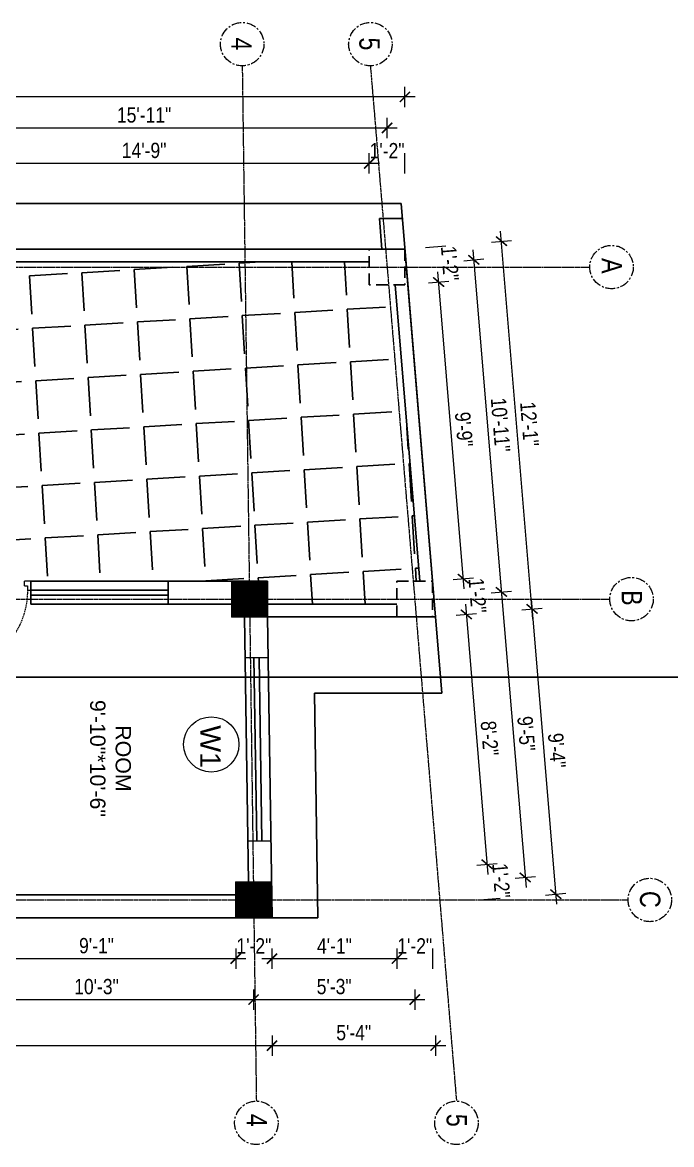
# Model space of a CAD drawing. Header units: inches. Extents: x -10117506 to -5032697, y -6529230 to -3253155.
# Drawn here: x -5061419.9 to -5061165.1, y -3256182.1 to -3255741.4 of the extents above; entities that cross this region are included whole.
import ezdxf

# ---------------------------------------------------------------- set-up
doc = ezdxf.new("R2010")
doc.units = ezdxf.units.IN
doc.header["$LTSCALE"] = 2
doc.header["$MEASUREMENT"] = 0
doc.header["$PDMODE"] = 34
doc.linetypes.add('CENTER', pattern=[2, 1.25, -0.25, 0.25, -0.25])
doc.linetypes.add('HIDDEN', pattern=[0.375, 0.25, -0.125])
doc.layers.get('0').update_dxf_attribs({"linetype": 'CONTINUOUS'})
doc.layers.get('DEFPOINTS').update_dxf_attribs({"color": 141, "linetype": 'CONTINUOUS'})
doc.layers.add('A-Hatch', color=7, linetype='CONTINUOUS')
for name, color, linetype, lineweight in [('Annotate-Lite.w', 177, 'CONTINUOUS', 9), ('Annotations-Bold.w', 177, 'CONTINUOUS', 13), ('DIM 1-100', 4, 'CONTINUOUS', 13), ('Door-Window.w', 4, 'CONTINUOUS', 15), ('TEXT', 181, 'CONTINUOUS', 25)]:
    doc.layers.add(name, color=color, linetype=linetype, lineweight=lineweight)
doc.styles.add('ARAIL', font='ARIALN.TTF')
doc.styles.add('arial.', font='arial.ttf')
doc.styles.add('gaurav', font='arial.ttf')
doc.styles.get("Standard").update_dxf_attribs({"font": 'ARIALN.TTF'})
doc.dimstyles.new('1 by 96', dxfattribs={"dimtxt": 6, "dimasz": 4, "dimexe": 4, "dimexo": 4, "dimgap": 2, "dimtad": 1, "dimdec": 0, "dimzin": 0, "dimdsep": 46, "dimlunit": 4, "dimtxsty": 'Standard', "dimblk": 'ARCHTICK', "dimcen": 0, "dimdle": 4, "dimadec": 0, "dimazin": 0, "dimtfac": 1, "dimtdec": 0, "dimtix": 1, "dimtofl": 0, "dimtmove": 1, "dimatfit": 3, "dimldrblk": 'ARCHTICK', "dimfxl": 4, "dimfxlon": 1, "dimtolj": 1, "dimtzin": 0, "dimlwd": -1, "dimlwe": -1, "dimarcsym": 0})

# ---------------------------------------------------------------- blocks, each defined once
blk = doc.blocks.new('3-0')
at = {"ltscale": 3}
for p, q in [((11063.05, 10097.68), (11065.97, 10099.9)), ((11065.97, 10099.9), (11066.71, 10098.92)), ((11063.05, 10097.68), (11064.53, 10095.73)), ((11065.99, 10096.84), (11064.53, 10095.73)), ((11065.25, 10097.81), (11066.71, 10098.92)), ((11065.99, 10096.84), (11065.25, 10097.81)), ((11085.5, 10074.13), (11110.32, 10092.96)), ((11086.24, 10073.15), (11111.05, 10091.97)), ((11111.05, 10091.97), (11110.32, 10092.96)), ((11084.04, 10073.02), (11082.57, 10071.91)), ((11084.04, 10073.02), (11084.78, 10072.04)), ((11084.78, 10072.04), (11086.24, 10073.15)), ((11086.24, 10073.15), (11085.5, 10074.13)), ((11087.72, 10071.2), (11086.24, 10073.15)), ((11082.57, 10071.91), (11084.79, 10068.98)), ((11084.79, 10068.98), (11087.72, 10071.2))]:
    blk.add_line(p, q, dxfattribs=at)
at = {"layer": 'Door-Window.w', "color": 9, "linetype": 'HIDDEN', "lineweight": 18}
blk.add_arc((11085.5, 10074.13), 31.16, 37.1906, 127.1465, dxfattribs=at)
blk = doc.blocks.new('_ArchTick')
at = {"color": 0, "linetype": 'ByBlock', "const_width": 0.15}
blk.add_lwpolyline([(-0.5, -0.5), (0.5, 0.5)], dxfattribs=at)
blk = doc.blocks.new('*D2009')
at = {"layer": 'DEFPOINTS', "color": 0, "ltscale": 0.5, "transparency": 16777216}
for p in [(-5061231.85, -3255827.27), (-5061269.77, -3255830.42), (-5061257.76, -3255974.85)]:
    blk.add_point(p, dxfattribs=at)
at = {"layer": 'DIM 1-100', "color": 0, "ltscale": 0.5, "transparency": 16777216}
for p, q in [((-5061219.52, -3255975.68), (-5061232.19, -3255823.28)), ((-5061235.84, -3255827.6), (-5061227.87, -3255826.94)), ((-5061223.84, -3255972.03), (-5061215.86, -3255971.36))]:
    blk.add_line(p, q, dxfattribs=at)
at = {"layer": 'DIM 1-100', "color": 0, "ltscale": 0.5, "transparency": 16777216, "xscale": 4, "yscale": 4, "zscale": 4}
for p, rotation in [((-5061231.85, -3255827.27), 94.75152698519135), ((-5061219.85, -3255971.69), 274.7515269851913)]:
    blk.add_blockref('_ArchTick', p, dxfattribs=dict(at, rotation=rotation))
at = {"layer": 'DIM 1-100', "color": 0, "ltscale": 0.5, "transparency": 16777216, "insert": (-5061220.86, -3255899.07), "char_height": 6, "attachment_point": 5, "rotation": 274.7515}
blk.add_mtext('\\A1;12\'-1"', dxfattribs=at)
blk = doc.blocks.new('*D2010')
at = {"layer": 'DEFPOINTS', "color": 0, "ltscale": 0.5, "transparency": 16777216}
for p in [(-5061258.92, -3255960.85), (-5061257.76, -3255974.85), (-5061245.68, -3255973.84)]:
    blk.add_point(p, dxfattribs=at)
at = {"layer": 'DIM 1-100', "color": 0, "ltscale": 0.5, "transparency": 16777216}
for p, q in [((-5061250.83, -3255960.17), (-5061242.86, -3255959.51)), ((-5061249.67, -3255974.17), (-5061241.69, -3255973.51))]:
    blk.add_line(p, q, dxfattribs=at)
at = {"layer": 'DIM 1-100', "color": 0, "ltscale": 0.5, "transparency": 16777216, "insert": (-5061241.27, -3255966.43), "char_height": 6, "attachment_point": 5, "rotation": 274.7515}
blk.add_mtext('\\A1;1\'-2"', dxfattribs=at)
blk = doc.blocks.new('*D2011')
at = {"layer": 'DEFPOINTS', "color": 0, "ltscale": 0.5, "transparency": 16777216}
for p in [(-5061269.77, -3255844.42), (-5061256.53, -3255843.32), (-5061258.92, -3255960.85)]:
    blk.add_point(p, dxfattribs=at)
at = {"layer": 'DIM 1-100', "color": 0, "ltscale": 0.5, "transparency": 16777216}
for p, q in [((-5061260.51, -3255843.65), (-5061252.54, -3255842.99)), ((-5061246.51, -3255963.83), (-5061256.86, -3255839.34)), ((-5061250.83, -3255960.17), (-5061242.86, -3255959.51))]:
    blk.add_line(p, q, dxfattribs=at)
at = {"layer": 'DIM 1-100', "color": 0, "ltscale": 0.5, "transparency": 16777216, "xscale": 4, "yscale": 4, "zscale": 4}
for p, rotation in [((-5061256.53, -3255843.32), 94.75152700433647), ((-5061246.84, -3255959.84), 274.7515270043364)]:
    blk.add_blockref('_ArchTick', p, dxfattribs=dict(at, rotation=rotation))
at = {"layer": 'DIM 1-100', "color": 0, "ltscale": 0.5, "transparency": 16777216, "insert": (-5061246.64, -3255901.16), "char_height": 6, "attachment_point": 5, "rotation": 274.7515}
blk.add_mtext('\\A1;9\'-9"', dxfattribs=at)
blk = doc.blocks.new('*D2012')
at = {"layer": 'DEFPOINTS', "color": 0, "ltscale": 0.5, "transparency": 16777216}
for p in [(-5061257.68, -3255829.42), (-5061269.77, -3255830.42), (-5061269.77, -3255844.42)]:
    blk.add_point(p, dxfattribs=at)
at = {"layer": 'DIM 1-100', "color": 0, "ltscale": 0.5, "transparency": 16777216}
for p, q in [((-5061261.67, -3255829.75), (-5061253.7, -3255829.09)), ((-5061260.51, -3255843.65), (-5061252.54, -3255842.99))]:
    blk.add_line(p, q, dxfattribs=at)
at = {"layer": 'DIM 1-100', "color": 0, "ltscale": 0.5, "transparency": 16777216, "insert": (-5061252.11, -3255835.95), "char_height": 6, "attachment_point": 5, "rotation": 274.7515}
blk.add_mtext('\\A1;1\'-2"', dxfattribs=at)
blk = doc.blocks.new('*D2013')
at = {"layer": 'DEFPOINTS', "color": 0, "ltscale": 0.5, "transparency": 16777216}
for p in [(-5061276.77, -3255837.42), (-5061231.88, -3255965.02), (-5061265.92, -3255967.85)]:
    blk.add_point(p, dxfattribs=at)
at = {"layer": 'DIM 1-100', "color": 0, "ltscale": 0.5, "transparency": 16777216}
for p, q in [((-5061246.7, -3255834.92), (-5061238.73, -3255834.26)), ((-5061243.05, -3255830.61), (-5061231.54, -3255969)), ((-5061235.86, -3255965.35), (-5061227.89, -3255964.68))]:
    blk.add_line(p, q, dxfattribs=at)
at = {"layer": 'DIM 1-100', "color": 0, "ltscale": 0.5, "transparency": 16777216, "xscale": 4, "yscale": 4, "zscale": 4}
for p, rotation in [((-5061242.72, -3255834.59), 94.75152698525801), ((-5061231.88, -3255965.02), 274.751526985258)]:
    blk.add_blockref('_ArchTick', p, dxfattribs=dict(at, rotation=rotation))
at = {"layer": 'DIM 1-100', "color": 0, "ltscale": 0.5, "transparency": 16777216, "insert": (-5061232.25, -3255899.38), "char_height": 6, "attachment_point": 5, "rotation": 274.7515}
blk.add_mtext('\\A1;10\'-11"', dxfattribs=at)
blk = doc.blocks.new('*D2014')
at = {"layer": 'DEFPOINTS', "color": 0, "ltscale": 0.5, "transparency": 16777216}
for p in [(-5061283.77, -3255796.72), (-5061283.77, -3255830.42), (-5061269.77, -3255830.42)]:
    blk.add_point(p, dxfattribs=at)
at = {"layer": 'DIM 1-100', "color": 0, "ltscale": 0.5, "transparency": 16777216}
for p, q in [((-5061283.77, -3255800.72), (-5061283.77, -3255792.72)), ((-5061269.77, -3255800.72), (-5061269.77, -3255792.72))]:
    blk.add_line(p, q, dxfattribs=at)
at = {"layer": 'DIM 1-100', "color": 0, "ltscale": 0.5, "transparency": 16777216, "insert": (-5061276.77, -3255791.71), "char_height": 6, "attachment_point": 5}
blk.add_mtext('\\A1;1\'-2"', dxfattribs=at)
blk = doc.blocks.new('*D2015')
at = {"layer": 'DEFPOINTS', "color": 0, "ltscale": 0.5, "transparency": 16777216}
for p in [(-5061460.56, -3255796.72), (-5061460.56, -3255830.42), (-5061283.77, -3255830.42)]:
    blk.add_point(p, dxfattribs=at)
at = {"layer": 'DIM 1-100', "color": 0, "ltscale": 0.5, "transparency": 16777216}
for p, q in [((-5061460.56, -3255800.72), (-5061460.56, -3255792.72)), ((-5061283.77, -3255800.72), (-5061283.77, -3255792.72)), ((-5061279.77, -3255796.72), (-5061464.56, -3255796.72))]:
    blk.add_line(p, q, dxfattribs=at)
at = {"layer": 'DIM 1-100', "color": 0, "ltscale": 0.5, "transparency": 16777216, "xscale": 4, "yscale": 4, "zscale": 4, "rotation": 180}
blk.add_blockref('_ArchTick', (-5061460.56, -3255796.72), dxfattribs=at)
at = {"layer": 'DIM 1-100', "color": 0, "ltscale": 0.5, "transparency": 16777216, "xscale": 4, "yscale": 4, "zscale": 4}
blk.add_blockref('_ArchTick', (-5061283.77, -3255796.72), dxfattribs=at)
at = {"layer": 'DIM 1-100', "color": 0, "ltscale": 0.5, "transparency": 16777216, "insert": (-5061372.16, -3255791.65), "char_height": 6, "attachment_point": 5}
blk.add_mtext('\\A1;14\'-9"', dxfattribs=at)
blk = doc.blocks.new('*D2023')
at = {"layer": 'DEFPOINTS', "color": 0, "ltscale": 0.5, "transparency": 16777216}
for p in [(-5061276.77, -3255782.79), (-5061467.56, -3255837.42), (-5061276.77, -3255837.42)]:
    blk.add_point(p, dxfattribs=at)
at = {"layer": 'DIM 1-100', "color": 0, "ltscale": 0.5, "transparency": 16777216}
for p, q in [((-5061467.56, -3255786.79), (-5061467.56, -3255778.79)), ((-5061276.77, -3255786.79), (-5061276.77, -3255778.79)), ((-5061471.56, -3255782.79), (-5061272.77, -3255782.79))]:
    blk.add_line(p, q, dxfattribs=at)
at = {"layer": 'DIM 1-100', "color": 0, "ltscale": 0.5, "transparency": 16777216, "xscale": 4, "yscale": 4, "zscale": 4, "rotation": 180}
blk.add_blockref('_ArchTick', (-5061467.56, -3255782.79), dxfattribs=at)
at = {"layer": 'DIM 1-100', "color": 0, "ltscale": 0.5, "transparency": 16777216, "xscale": 4, "yscale": 4, "zscale": 4}
blk.add_blockref('_ArchTick', (-5061276.77, -3255782.79), dxfattribs=at)
at = {"layer": 'DIM 1-100', "color": 0, "ltscale": 0.5, "transparency": 16777216, "insert": (-5061372.16, -3255777.72), "char_height": 6, "attachment_point": 5}
blk.add_mtext('\\A1;15\'-11"', dxfattribs=at)
blk = doc.blocks.new('*D2024')
at = {"layer": 'DEFPOINTS', "color": 0, "ltscale": 0.5, "transparency": 16777216}
for p in [(-5061703.82, -3255770.58), (-5061703.82, -3255830.42), (-5061269.77, -3255830.42)]:
    blk.add_point(p, dxfattribs=at)
at = {"layer": 'DIM 1-100', "color": 0, "ltscale": 0.5, "transparency": 16777216}
for p, q in [((-5061703.82, -3255774.58), (-5061703.82, -3255766.58)), ((-5061269.77, -3255774.58), (-5061269.77, -3255766.58)), ((-5061265.77, -3255770.58), (-5061707.82, -3255770.58))]:
    blk.add_line(p, q, dxfattribs=at)
at = {"layer": 'DIM 1-100', "color": 0, "ltscale": 0.5, "transparency": 16777216, "xscale": 4, "yscale": 4, "zscale": 4, "rotation": 180}
blk.add_blockref('_ArchTick', (-5061703.82, -3255770.58), dxfattribs=at)
at = {"layer": 'DIM 1-100', "color": 0, "ltscale": 0.5, "transparency": 16777216, "xscale": 4, "yscale": 4, "zscale": 4}
blk.add_blockref('_ArchTick', (-5061269.77, -3255770.58), dxfattribs=at)
at = {"layer": 'DIM 1-100', "color": 0, "ltscale": 0.5, "transparency": 16777216, "insert": (-5061486.79, -3255765.51), "char_height": 6, "attachment_point": 5}
blk.add_mtext('\\A1;36\'-2"', dxfattribs=at)
blk = doc.blocks.new('*D1907')
at = {"layer": 'DEFPOINTS', "color": 0, "ltscale": 0.5, "transparency": 16777216}
for p in [(-5061445.54, -3256093.01), (-5061336.17, -3256093.01), (-5061336.17, -3256109.05)]:
    blk.add_point(p, dxfattribs=at)
at = {"layer": 'DIM 1-100', "color": 0, "ltscale": 0.5, "transparency": 16777216}
for p, q in [((-5061445.54, -3256105.05), (-5061445.54, -3256113.05)), ((-5061336.17, -3256105.05), (-5061336.17, -3256113.05)), ((-5061449.54, -3256109.05), (-5061332.17, -3256109.05))]:
    blk.add_line(p, q, dxfattribs=at)
at = {"layer": 'DIM 1-100', "color": 0, "ltscale": 0.5, "transparency": 16777216, "xscale": 4, "yscale": 4, "zscale": 4, "rotation": 180}
blk.add_blockref('_ArchTick', (-5061445.54, -3256109.05), dxfattribs=at)
at = {"layer": 'DIM 1-100', "color": 0, "ltscale": 0.5, "transparency": 16777216, "xscale": 4, "yscale": 4, "zscale": 4}
blk.add_blockref('_ArchTick', (-5061336.17, -3256109.05), dxfattribs=at)
at = {"layer": 'DIM 1-100', "color": 0, "ltscale": 0.5, "transparency": 16777216, "insert": (-5061390.85, -3256103.99), "char_height": 6, "attachment_point": 5}
blk.add_mtext('\\A1;9\'-1"', dxfattribs=at)
blk = doc.blocks.new('*D1908')
at = {"layer": 'DEFPOINTS', "color": 0, "ltscale": 0.5, "transparency": 16777216}
for p in [(-5061336.17, -3256093.01), (-5061321.96, -3256092.79), (-5061321.96, -3256109.05)]:
    blk.add_point(p, dxfattribs=at)
at = {"layer": 'DIM 1-100', "color": 0, "ltscale": 0.5, "transparency": 16777216}
for p, q in [((-5061336.17, -3256105.05), (-5061336.17, -3256113.05)), ((-5061321.96, -3256105.05), (-5061321.96, -3256113.05))]:
    blk.add_line(p, q, dxfattribs=at)
at = {"layer": 'DIM 1-100', "color": 0, "ltscale": 0.5, "transparency": 16777216, "insert": (-5061329.06, -3256104.04), "char_height": 6, "attachment_point": 5}
blk.add_mtext('\\A1;1\'-2"', dxfattribs=at)
blk = doc.blocks.new('*D1909')
at = {"layer": 'DEFPOINTS', "color": 0, "ltscale": 0.5, "transparency": 16777216}
for p in [(-5061272.92, -3255974.85), (-5061321.96, -3256092.79), (-5061272.92, -3256109.05)]:
    blk.add_point(p, dxfattribs=at)
at = {"layer": 'DIM 1-100', "color": 0, "ltscale": 0.5, "transparency": 16777216}
for p, q in [((-5061321.96, -3256105.05), (-5061321.96, -3256113.05)), ((-5061272.92, -3256105.05), (-5061272.92, -3256113.05)), ((-5061325.96, -3256109.05), (-5061268.92, -3256109.05))]:
    blk.add_line(p, q, dxfattribs=at)
at = {"layer": 'DIM 1-100', "color": 0, "ltscale": 0.5, "transparency": 16777216, "xscale": 4, "yscale": 4, "zscale": 4, "rotation": 180}
blk.add_blockref('_ArchTick', (-5061321.96, -3256109.05), dxfattribs=at)
at = {"layer": 'DIM 1-100', "color": 0, "ltscale": 0.5, "transparency": 16777216, "xscale": 4, "yscale": 4, "zscale": 4}
blk.add_blockref('_ArchTick', (-5061272.92, -3256109.05), dxfattribs=at)
at = {"layer": 'DIM 1-100', "color": 0, "ltscale": 0.5, "transparency": 16777216, "insert": (-5061297.44, -3256104.04), "char_height": 6, "attachment_point": 5}
blk.add_mtext('\\A1;4\'-1"', dxfattribs=at)
blk = doc.blocks.new('*D1910')
at = {"layer": 'DEFPOINTS', "color": 0, "ltscale": 0.5, "transparency": 16777216}
for p in [(-5061272.92, -3255974.85), (-5061258.92, -3255974.85), (-5061258.92, -3256109.05)]:
    blk.add_point(p, dxfattribs=at)
at = {"layer": 'DIM 1-100', "color": 0, "ltscale": 0.5, "transparency": 16777216}
for p, q in [((-5061272.92, -3256105.05), (-5061272.92, -3256113.05)), ((-5061258.92, -3256105.05), (-5061258.92, -3256113.05))]:
    blk.add_line(p, q, dxfattribs=at)
at = {"layer": 'DIM 1-100', "color": 0, "ltscale": 0.5, "transparency": 16777216, "insert": (-5061265.92, -3256104.04), "char_height": 6, "attachment_point": 5}
blk.add_mtext('\\A1;1\'-2"', dxfattribs=at)
blk = doc.blocks.new('*D1913')
at = {"layer": 'DEFPOINTS', "color": 0, "ltscale": 0.5, "transparency": 16777216}
for p in [(-5061452.54, -3256085.99), (-5061329.17, -3256086.01), (-5061329.17, -3256125.13)]:
    blk.add_point(p, dxfattribs=at)
at = {"layer": 'DIM 1-100', "color": 0, "ltscale": 0.5, "transparency": 16777216}
for p, q in [((-5061456.54, -3256125.13), (-5061325.17, -3256125.13)), ((-5061452.54, -3256121.13), (-5061452.54, -3256129.13)), ((-5061329.17, -3256121.13), (-5061329.17, -3256129.13))]:
    blk.add_line(p, q, dxfattribs=at)
at = {"layer": 'DIM 1-100', "color": 0, "ltscale": 0.5, "transparency": 16777216, "xscale": 4, "yscale": 4, "zscale": 4, "rotation": 180}
blk.add_blockref('_ArchTick', (-5061452.54, -3256125.13), dxfattribs=at)
at = {"layer": 'DIM 1-100', "color": 0, "ltscale": 0.5, "transparency": 16777216, "xscale": 4, "yscale": 4, "zscale": 4}
blk.add_blockref('_ArchTick', (-5061329.17, -3256125.13), dxfattribs=at)
at = {"layer": 'DIM 1-100', "color": 0, "ltscale": 0.5, "transparency": 16777216, "insert": (-5061390.85, -3256120.07), "char_height": 6, "attachment_point": 5}
blk.add_mtext('\\A1;10\'-3"', dxfattribs=at)
blk = doc.blocks.new('*D1914')
at = {"layer": 'DEFPOINTS', "color": 0, "ltscale": 0.5, "transparency": 16777216}
for p in [(-5061265.92, -3255967.85), (-5061329.17, -3256086.01), (-5061265.92, -3256125.13)]:
    blk.add_point(p, dxfattribs=at)
at = {"layer": 'DIM 1-100', "color": 0, "ltscale": 0.5, "transparency": 16777216}
for p, q in [((-5061333.17, -3256125.13), (-5061261.92, -3256125.13)), ((-5061329.17, -3256121.13), (-5061329.17, -3256129.13)), ((-5061265.92, -3256121.13), (-5061265.92, -3256129.13))]:
    blk.add_line(p, q, dxfattribs=at)
at = {"layer": 'DIM 1-100', "color": 0, "ltscale": 0.5, "transparency": 16777216, "xscale": 4, "yscale": 4, "zscale": 4, "rotation": 180}
blk.add_blockref('_ArchTick', (-5061329.17, -3256125.13), dxfattribs=at)
at = {"layer": 'DIM 1-100', "color": 0, "ltscale": 0.5, "transparency": 16777216, "xscale": 4, "yscale": 4, "zscale": 4}
blk.add_blockref('_ArchTick', (-5061265.92, -3256125.13), dxfattribs=at)
at = {"layer": 'DIM 1-100', "color": 0, "ltscale": 0.5, "transparency": 16777216, "insert": (-5061297.55, -3256120.07), "char_height": 6, "attachment_point": 5}
blk.add_mtext('\\A1;5\'-3"', dxfattribs=at)
blk = doc.blocks.new('*D1915')
at = {"layer": 'DEFPOINTS', "color": 0, "ltscale": 0.5, "transparency": 16777216}
for p in [(-5061687.96, -3256093.01), (-5061321.95, -3256093.01), (-5061321.95, -3256143.21)]:
    blk.add_point(p, dxfattribs=at)
at = {"layer": 'DIM 1-100', "color": 0, "ltscale": 0.5, "transparency": 16777216}
for p, q in [((-5061687.96, -3256139.21), (-5061687.96, -3256147.21)), ((-5061321.95, -3256139.21), (-5061321.95, -3256147.21)), ((-5061691.96, -3256143.21), (-5061317.95, -3256143.21))]:
    blk.add_line(p, q, dxfattribs=at)
at = {"layer": 'DIM 1-100', "color": 0, "ltscale": 0.5, "transparency": 16777216, "xscale": 4, "yscale": 4, "zscale": 4, "rotation": 180}
blk.add_blockref('_ArchTick', (-5061687.96, -3256143.21), dxfattribs=at)
at = {"layer": 'DIM 1-100', "color": 0, "ltscale": 0.5, "transparency": 16777216, "xscale": 4, "yscale": 4, "zscale": 4}
blk.add_blockref('_ArchTick', (-5061321.95, -3256143.21), dxfattribs=at)
at = {"layer": 'DIM 1-100', "color": 0, "ltscale": 0.5, "transparency": 16777216, "insert": (-5061504.95, -3256138.14), "char_height": 6, "attachment_point": 5}
blk.add_mtext('\\A1;30\'-6"', dxfattribs=at)
blk = doc.blocks.new('*D1916')
at = {"layer": 'DEFPOINTS', "color": 0, "ltscale": 0.5, "transparency": 16777216}
for p in [(-5061257.76, -3255974.85), (-5061321.95, -3256093.01), (-5061257.76, -3256143.21)]:
    blk.add_point(p, dxfattribs=at)
at = {"layer": 'DIM 1-100', "color": 0, "ltscale": 0.5, "transparency": 16777216}
for p, q in [((-5061321.95, -3256139.21), (-5061321.95, -3256147.21)), ((-5061257.76, -3256139.21), (-5061257.76, -3256147.21)), ((-5061325.95, -3256143.21), (-5061253.76, -3256143.21))]:
    blk.add_line(p, q, dxfattribs=at)
at = {"layer": 'DIM 1-100', "color": 0, "ltscale": 0.5, "transparency": 16777216, "xscale": 4, "yscale": 4, "zscale": 4, "rotation": 180}
blk.add_blockref('_ArchTick', (-5061321.95, -3256143.21), dxfattribs=at)
at = {"layer": 'DIM 1-100', "color": 0, "ltscale": 0.5, "transparency": 16777216, "xscale": 4, "yscale": 4, "zscale": 4}
blk.add_blockref('_ArchTick', (-5061257.76, -3256143.21), dxfattribs=at)
at = {"layer": 'DIM 1-100', "color": 0, "ltscale": 0.5, "transparency": 16777216, "insert": (-5061289.86, -3256138.15), "char_height": 6, "attachment_point": 5}
blk.add_mtext('\\A1;5\'-4"', dxfattribs=at)
blk = doc.blocks.new('*D1917')
at = {"layer": 'DEFPOINTS', "color": 0, "ltscale": 0.5, "transparency": 16777216}
for p in [(-5061257.76, -3255974.85), (-5061237.52, -3256071.97), (-5061322.17, -3256079.01)]:
    blk.add_point(p, dxfattribs=at)
at = {"layer": 'DIM 1-100', "color": 0, "ltscale": 0.5, "transparency": 16777216}
for p, q in [((-5061246.01, -3255969.86), (-5061237.19, -3256075.96)), ((-5061249.67, -3255974.17), (-5061241.69, -3255973.51)), ((-5061241.51, -3256072.3), (-5061233.54, -3256071.64))]:
    blk.add_line(p, q, dxfattribs=at)
at = {"layer": 'DIM 1-100', "color": 0, "ltscale": 0.5, "transparency": 16777216, "xscale": 4, "yscale": 4, "zscale": 4}
for p, rotation in [((-5061245.68, -3255973.84), 94.75152700433647), ((-5061237.52, -3256071.97), 274.7515270043364)]:
    blk.add_blockref('_ArchTick', p, dxfattribs=dict(at, rotation=rotation))
at = {"layer": 'DIM 1-100', "color": 0, "ltscale": 0.5, "transparency": 16777216, "insert": (-5061236.55, -3256022.49), "char_height": 6, "attachment_point": 5, "rotation": 274.7515}
blk.add_mtext('\\A1;8\'-2"', dxfattribs=at)
blk = doc.blocks.new('*D1918')
at = {"layer": 'DEFPOINTS', "color": 0, "ltscale": 0.5, "transparency": 16777216}
for p in [(-5061322.17, -3256079.01), (-5061236.38, -3256085.67), (-5061321.96, -3256092.79)]:
    blk.add_point(p, dxfattribs=at)
at = {"layer": 'DIM 1-100', "color": 0, "ltscale": 0.5, "transparency": 16777216}
for p, q in [((-5061241.51, -3256072.3), (-5061233.54, -3256071.64)), ((-5061240.37, -3256086.01), (-5061232.4, -3256085.34))]:
    blk.add_line(p, q, dxfattribs=at)
at = {"layer": 'DIM 1-100', "color": 0, "ltscale": 0.5, "transparency": 16777216, "insert": (-5061231.96, -3256078.41), "char_height": 6, "attachment_point": 5, "rotation": 274.7515}
blk.add_mtext('\\A1;1\'-2"', dxfattribs=at)
blk = doc.blocks.new('*D1919')
at = {"layer": 'DEFPOINTS', "color": 0, "ltscale": 0.5, "transparency": 16777216}
for p in [(-5061265.92, -3255967.85), (-5061222.56, -3256077.15), (-5061329.17, -3256086.01)]:
    blk.add_point(p, dxfattribs=at)
at = {"layer": 'DIM 1-100', "color": 0, "ltscale": 0.5, "transparency": 16777216}
for p, q in [((-5061232.21, -3255961.03), (-5061222.22, -3256081.13)), ((-5061235.86, -3255965.35), (-5061227.89, -3255964.68)), ((-5061226.54, -3256077.48), (-5061218.57, -3256076.81))]:
    blk.add_line(p, q, dxfattribs=at)
at = {"layer": 'DIM 1-100', "color": 0, "ltscale": 0.5, "transparency": 16777216, "xscale": 4, "yscale": 4, "zscale": 4}
for p, rotation in [((-5061231.88, -3255965.02), 94.75152700433647), ((-5061222.56, -3256077.15), 274.7515270043364)]:
    blk.add_blockref('_ArchTick', p, dxfattribs=dict(at, rotation=rotation))
at = {"layer": 'DIM 1-100', "color": 0, "ltscale": 0.5, "transparency": 16777216, "insert": (-5061222.17, -3256020.66), "char_height": 6, "attachment_point": 5, "rotation": 274.7515}
blk.add_mtext('\\A1;9\'-5"', dxfattribs=at)
blk = doc.blocks.new('*D1920')
at = {"layer": 'DEFPOINTS', "color": 0, "ltscale": 0.5, "transparency": 16777216}
for p in [(-5061257.76, -3255974.85), (-5061210.54, -3256083.73), (-5061322.17, -3256093.01)]:
    blk.add_point(p, dxfattribs=at)
at = {"layer": 'DIM 1-100', "color": 0, "ltscale": 0.5, "transparency": 16777216}
for p, q in [((-5061220.18, -3255967.71), (-5061210.21, -3256087.71)), ((-5061223.84, -3255972.03), (-5061215.86, -3255971.36)), ((-5061214.52, -3256084.06), (-5061206.55, -3256083.4))]:
    blk.add_line(p, q, dxfattribs=at)
at = {"layer": 'DIM 1-100', "color": 0, "ltscale": 0.5, "transparency": 16777216, "xscale": 4, "yscale": 4, "zscale": 4}
for p, rotation in [((-5061219.85, -3255971.69), 94.75152700433642), ((-5061210.54, -3256083.73), 274.7515270043364)]:
    blk.add_blockref('_ArchTick', p, dxfattribs=dict(at, rotation=rotation))
at = {"layer": 'DIM 1-100', "color": 0, "ltscale": 0.5, "transparency": 16777216, "insert": (-5061210.15, -3256027.29), "char_height": 6, "attachment_point": 5, "rotation": 274.7515}
blk.add_mtext('\\A1;9\'-4"', dxfattribs=at)

msp = doc.modelspace()

# ---------------------------------------------------------------- hatches: boundary and pattern name
at = {"layer": 'A-Hatch', "ltscale": 0.5}
h = msp.add_hatch(dxfattribs=at)
h.set_pattern_fill('ANGLE', color=256, scale=75, angle=273.4571)
h.set_pattern_definition([(273.45713447, (-1805671.68, -8304563.89), (20.587466465, 1.243724074), [15, -5.625]), (3.45713447, (-1805671.68, -8304563.89), (-1.243724074, 20.587466465), [15, -5.625])])
edge = h.paths.add_edge_path()
edge.add_line((-5061323.78, -3255960.85), (-5061323.78, -3255969.85))
edge.add_line((-5061323.78, -3255969.85), (-5061272.92, -3255969.85))
edge.add_line((-5061272.92, -3255969.85), (-5061272.92, -3255960.85))
edge.add_line((-5061272.92, -3255960.85), (-5061263.94, -3255960.85))
edge.add_line((-5061263.94, -3255960.85), (-5061273.62, -3255844.42))
edge.add_line((-5061273.62, -3255844.42), (-5061283.77, -3255844.42))
edge.add_line((-5061283.77, -3255844.42), (-5061283.77, -3255835.42))
edge.add_line((-5061283.77, -3255835.42), (-5061460.56, -3255835.42))
edge.add_line((-5061460.56, -3255835.42), (-5061460.56, -3255844.42))
edge.add_line((-5061460.56, -3255844.42), (-5061474.56, -3255844.42))
edge.add_line((-5061474.56, -3255844.42), (-5061474.56, -3255835.42))
edge.add_line((-5061474.56, -3255835.42), (-5061595.8, -3255835.42))
edge.add_line((-5061595.8, -3255835.42), (-5061595.8, -3255844.42))
edge.add_line((-5061595.8, -3255844.42), (-5061609.8, -3255844.42))
edge.add_line((-5061609.8, -3255844.42), (-5061609.8, -3255835.42))
edge.add_line((-5061609.8, -3255835.42), (-5061688.97, -3255835.42))
edge.add_line((-5061688.97, -3255835.42), (-5061688.97, -3255844.42))
edge.add_line((-5061688.97, -3255844.42), (-5061697.97, -3255844.42))
edge.add_line((-5061697.97, -3255844.42), (-5061690.96, -3255960.85))
edge.add_line((-5061690.96, -3255960.85), (-5061681.13, -3255960.85))
edge.add_line((-5061681.13, -3255960.85), (-5061678.67, -3255960.85))
edge.add_line((-5061678.67, -3255960.85), (-5061678.65, -3255935.04))
edge.add_line((-5061678.65, -3255935.04), (-5061677.43, -3255935.02))
edge.add_ellipse((-5061677.45, -3255966.18), major_axis=(18.79, -24.85), ratio=1, start_angle=62.763, end_angle=142.875, ccw=False)
edge.add_line((-5061646.75, -3255960.85), (-5061470.35, -3255960.85))
edge.add_line((-5061470.35, -3255960.85), (-5061470.35, -3255960.84))
edge.add_line((-5061470.35, -3255960.84), (-5061466.68, -3255960.85))
edge.add_line((-5061466.68, -3255960.85), (-5061452.68, -3255960.85))
edge.add_line((-5061452.68, -3255960.85), (-5061449.01, -3255960.84))
edge.add_line((-5061449.01, -3255960.84), (-5061323.78, -3255960.85))
h.paths.add_polyline_path([(-5061511.78, -3255877.17), (-5061511.78, -3255920.22), (-5061489.31, -3255920.22), (-5061489.31, -3255877.17)], flags=24)
h = msp.add_hatch(dxfattribs=at)
h.set_pattern_fill('ANSI31', color=256, angle=270)
h.set_pattern_definition([(315, (-1802938.0844, -8347264.55904), (0.0883883476483, 0.0883883476483), [])])
h.paths.add_polyline_path([(-5061323.78, -3255974.85), (-5061323.78, -3255960.85), (-5061337.78, -3255960.85), (-5061337.78, -3255974.85)])
h = msp.add_hatch(dxfattribs=at)
h.set_pattern_fill('ANSI31', color=256, angle=270)
h.set_pattern_definition([(315, (-1802936.47247, -8347382.72038), (0.0883883476483, 0.0883883476483), [])])
h.paths.add_polyline_path([(-5061322.17, -3256093.01), (-5061322.17, -3256079.01), (-5061336.17, -3256079.01), (-5061336.17, -3256093.01)])

# ---------------------------------------------------------------- linework, layer by layer
at = {"ltscale": 0.5}
for p, q in [((-5061271.26, -3255812.42), (-5061722.93, -3255812.42)), ((-5061255.27, -3256004.85), (-5061271.26, -3255812.42)), ((-5061270.76, -3255818.42), (-5061279.79, -3255818.42)), ((-5061278.8, -3255830.42), (-5061279.79, -3255818.42)), ((-5061269.77, -3255830.42), (-5061703.82, -3255830.42)), ((-5061257.76, -3255974.85), (-5061269.77, -3255830.42)), ((-5061283.77, -3255835.42), (-5061460.56, -3255835.42)), ((-5061263.94, -3255960.85), (-5061273.62, -3255844.42)), ((-5061416.68, -3255960.85), (-5061337.78, -3255960.85)), ((-5061416.68, -3255969.85), (-5061416.68, -3255960.85)), ((-5061362.68, -3255969.85), (-5061362.68, -3255960.85)), ((-5061416.68, -3255964.35), (-5061362.68, -3255964.35)), ((-5061416.68, -3255966.35), (-5061362.68, -3255966.35)), ((-5061416.68, -3255969.85), (-5061337.78, -3255969.85)), ((-5061323.78, -3255969.85), (-5061272.92, -3255969.85)), ((-5061331.17, -3256079.01), (-5061332.78, -3255974.85)), ((-5061321.95, -3256093.01), (-5061323.78, -3255974.85)), ((-5061323.78, -3255974.85), (-5061257.76, -3255974.85)), ((-5061332.53, -3255990.93), (-5061323.53, -3255990.79)), ((-5061329.03, -3255990.88), (-5061327.92, -3256062.87)), ((-5061327.03, -3255990.85), (-5061325.92, -3256062.84)), ((-5061303.95, -3256093.01), (-5061305.31, -3256004.85)), ((-5061305.31, -3256004.85), (-5061255.27, -3256004.85)), ((-5061331.42, -3256062.92), (-5061322.42, -3256062.78)), ((-5061445.54, -3256084.01), (-5061336.17, -3256084.01)), ((-5061322.17, -3256084.01), (-5061321.95, -3256084.01)), ((-5061687.96, -3256093.01), (-5061321.95, -3256093.01)), ((-5061330.95, -3256093.15), (-5061330.95, -3256093.01)), ((-5061321.95, -3256093.01), (-5061303.95, -3256093.01))]:
    msp.add_line(p, q, dxfattribs=at)
msp.add_xline((-5057984.18, -3255998.46), (1, 0), dxfattribs=at)
at = {"linetype": 'HIDDEN', "ltscale": 9}
for points in [[(-5061269.77, -3255830.42), (-5061269.77, -3255844.42), (-5061283.77, -3255844.42), (-5061283.77, -3255830.42)], [(-5061258.92, -3255960.85), (-5061258.92, -3255974.85), (-5061272.92, -3255974.85), (-5061272.92, -3255960.85)]]:
    msp.add_lwpolyline(points, close=True, dxfattribs=at)
at = {"ltscale": 0.5}
for points in [[(-5061323.78, -3255960.85), (-5061323.78, -3255974.85), (-5061337.78, -3255974.85), (-5061337.78, -3255960.85)], [(-5061322.17, -3256079.01), (-5061322.17, -3256093.01), (-5061336.17, -3256093.01), (-5061336.17, -3256079.01)]]:
    msp.add_lwpolyline(points, close=True, dxfattribs=at)
at = {"layer": 'Annotate-Lite.w', "ltscale": 0.005}
msp.add_circle((-5061345.8, -3256024.92), 10.86, dxfattribs=at)
at = {"layer": 'Annotations-Bold.w', "linetype": 'CENTER', "ltscale": 0.3}
for p, q in [((-5061333.64, -3255758.42), (-5061328.09, -3256165.01)), ((-5061283.33, -3255758.42), (-5061249.54, -3256165.01)), ((-5061775.4, -3255837.42), (-5061197.18, -3255837.42)), ((-5061767.55, -3255967.85), (-5061189.34, -3255967.85)), ((-5061760.38, -3256086.01), (-5061182.17, -3256086.01))]:
    msp.add_line(p, q, dxfattribs=at)
at = {"layer": 'Annotations-Bold.w', "linetype": 'CENTER', "ltscale": 1.5}
for centre in [(-5061333.64, -3255749.89), (-5061283.33, -3255749.89), (-5061188.65, -3255837.42), (-5061180.8, -3255967.85), (-5061173.63, -3256086.01), (-5061328.09, -3256173.54), (-5061249.54, -3256173.54)]:
    msp.add_circle(centre, 8.53, dxfattribs=at)

# ---------------------------------------------------------------- block references
at = {"layer": 'Door-Window.w', "linetype": 'ByBlock', "xscale": 0.9997910043702507, "yscale": 0.9997910037636757, "zscale": 0.9997910039624012, "rotation": 232.8475757291008}
msp.add_blockref('3-0', (-5062783.17, -3241048), dxfattribs=at)

# ---------------------------------------------------------------- texts
at = {"layer": 'Annotate-Lite.w', "ltscale": 0.005, "insert": (-5061342.15, -3256017.38), "char_height": 8, "attachment_point": 1, "rotation": 270, "style": 'gaurav'}
msp.add_mtext_dynamic_manual_height_columns('W1', width=8, gutter_width=100, heights=[0], dxfattribs=at)
at = {"layer": 'Annotations-Bold.w', "linetype": 'CENTER', "ltscale": 1.5, "char_height": 8, "attachment_point": 1, "rotation": 270, "style": 'ARAIL'}
for s, insert in [('4', (-5061329.96, -3255747.24)), ('5', (-5061279.66, -3255747.24)), ('A', (-5061184.51, -3255833.89)), ('B', (-5061176.67, -3255964.31)), ('C', (-5061169.49, -3256082.47)), ('4', (-5061323.95, -3256170)), ('5', (-5061245.4, -3256170))]:
    msp.add_mtext_dynamic_manual_height_columns(s, width=6.5393, gutter_width=100, heights=[0], dxfattribs=dict(at, insert=insert))
at = {"layer": 'TEXT', "lineweight": -2, "insert": (-5061385.38, -3256030.43), "char_height": 6, "attachment_point": 5, "rotation": 270, "style": 'arial.'}
msp.add_mtext_dynamic_manual_height_columns('ROOM\\P9\'-10"*10\'-6"', width=45.7314, gutter_width=30, heights=[0], dxfattribs=at)

# ---------------------------------------------------------------- dimensions: what is measured, and where the dimension line sits
at = {"layer": 'DIM 1-100', "ltscale": 0.5}
for base, p1, p2, picture, middle in [((-5061703.82, -3255770.58), (-5061269.77, -3255830.42), (-5061703.82, -3255830.42), '*D2024', (-5061486.79, -3255765.51)), ((-5061276.77, -3255782.79), (-5061467.56, -3255837.42), (-5061276.77, -3255837.42), '*D2023', (-5061372.16, -3255777.72)), ((-5061460.56, -3255796.72), (-5061283.77, -3255830.42), (-5061460.56, -3255830.42), '*D2015', (-5061372.16, -3255791.65)), ((-5061283.77, -3255796.72), (-5061269.77, -3255830.42), (-5061283.77, -3255830.42), '*D2014', (-5061276.77, -3255791.71)), ((-5061265.92, -3256125.13), (-5061329.17, -3256086.01), (-5061265.92, -3255967.85), '*D1914', (-5061297.55, -3256120.07)), ((-5061272.92, -3256109.05), (-5061321.96, -3256092.79), (-5061272.92, -3255974.85), '*D1909', (-5061297.44, -3256104.04)), ((-5061257.76, -3256143.21), (-5061321.95, -3256093.01), (-5061257.76, -3255974.85), '*D1916', (-5061289.86, -3256138.15)), ((-5061258.92, -3256109.05), (-5061272.92, -3255974.85), (-5061258.92, -3255974.85), '*D1910', (-5061265.92, -3256104.04)), ((-5061329.17, -3256125.13), (-5061452.54, -3256085.99), (-5061329.17, -3256086.01), '*D1913', (-5061390.85, -3256120.07)), ((-5061321.95, -3256143.21), (-5061687.96, -3256093.01), (-5061321.95, -3256093.01), '*D1915', (-5061504.95, -3256138.14)), ((-5061336.17, -3256109.05), (-5061445.54, -3256093.01), (-5061336.17, -3256093.01), '*D1907', (-5061390.85, -3256103.99)), ((-5061321.96, -3256109.05), (-5061336.17, -3256093.01), (-5061321.96, -3256092.79), '*D1908', (-5061329.06, -3256104.04))]:
    dim = msp.add_linear_dim(base=base, p1=p1, p2=p2, dimstyle='1 by 96', dxfattribs=at)
    dim.commit()
    dim.dimension.update_dxf_attribs({"geometry": picture, "text_midpoint": middle})
for p1, p2, distance, picture, middle in [((-5061257.76, -3255974.85), (-5061269.77, -3255830.42), -38.04, '*D2009', (-5061220.86, -3255899.07)), ((-5061276.77, -3255837.42), (-5061265.92, -3255967.85), 34.17, '*D2013', (-5061232.25, -3255899.38))]:
    dim = msp.add_aligned_dim(p1=p1, p2=p2, distance=distance, dimstyle='1 by 96', dxfattribs=at)
    dim.commit()
    dim.dimension.update_dxf_attribs({"geometry": picture, "text_midpoint": middle})
for base, p1, p2, angle, picture, middle in [((-5061257.68, -3255829.42), (-5061269.77, -3255844.42), (-5061269.77, -3255830.42), 94.7515, '*D2012', (-5061252.11, -3255835.95)), ((-5061256.53, -3255843.32), (-5061258.92, -3255960.85), (-5061269.77, -3255844.42), 94.7515, '*D2011', (-5061246.64, -3255901.16)), ((-5061245.68, -3255973.84), (-5061258.92, -3255960.85), (-5061257.76, -3255974.85), 94.7515, '*D2010', (-5061241.27, -3255966.43)), ((-5061222.56, -3256077.15), (-5061265.92, -3255967.85), (-5061329.17, -3256086.01), 94.7515, '*D1919', (-5061222.17, -3256020.66)), ((-5061210.54, -3256083.73), (-5061257.76, -3255974.85), (-5061322.17, -3256093.01), 274.7515, '*D1920', (-5061210.15, -3256027.29)), ((-5061237.52, -3256071.97), (-5061257.76, -3255974.85), (-5061322.17, -3256079.01), 94.7515, '*D1917', (-5061236.55, -3256022.49)), ((-5061236.38, -3256085.67), (-5061322.17, -3256079.01), (-5061321.96, -3256092.79), 94.7515, '*D1918', (-5061231.96, -3256078.41))]:
    dim = msp.add_linear_dim(base=base, p1=p1, p2=p2, angle=angle, dimstyle='1 by 96', dxfattribs=at)
    dim.commit()
    dim.dimension.update_dxf_attribs({"geometry": picture, "text_midpoint": middle})

doc.saveas('drawing.dxf')
